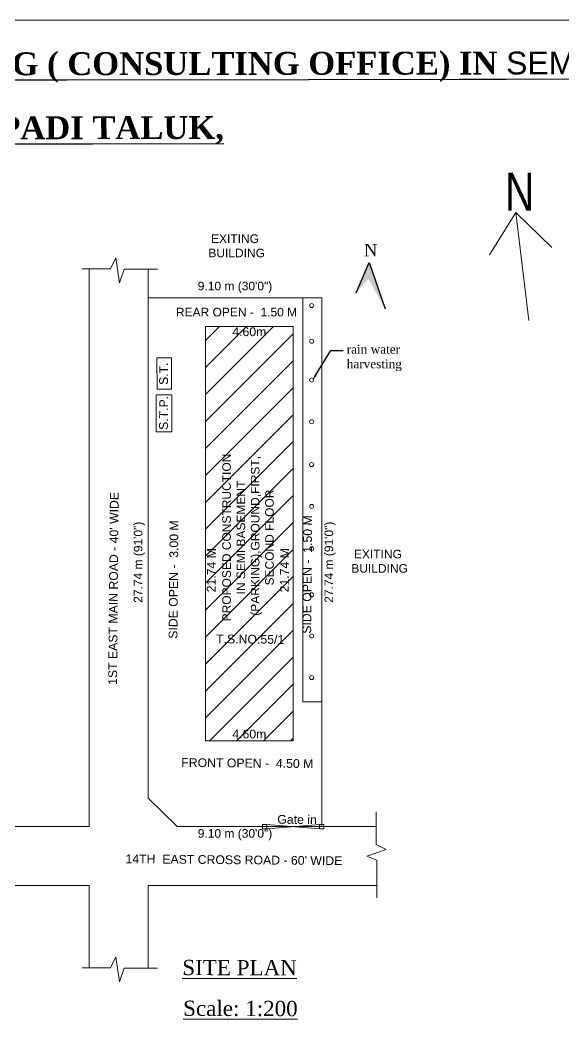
# Model space of a CAD drawing. Header units: metres. Extents: x -478 to 9074, y -2171 to 1762.
# Drawn here: x 9022.2 to 9036.45, y 78.96 to 105.47 of the extents above; entities that cross this region are included whole.
import ezdxf
from ezdxf import colors
from ezdxf.entities.mleader import LeaderData, LeaderLine
from ezdxf.math import Vec2, Vec3

# ---------------------------------------------------------------- set-up
doc = ezdxf.new("R2010")
doc.units = ezdxf.units.M
doc.header["$MEASUREMENT"] = 0
doc.layers.add('NORTH_DIRECTION', color=7, linetype='Continuous', lineweight=0)
doc.styles.add('S', font='swiss.ttf')
doc.styles.get("Standard").update_dxf_attribs({"font": 'times.ttf'})
doc.styles.add('USA TEXT', font='GOTHIC.TTF', dxfattribs={"width": 0.8})
doc.dimstyles.new('METRIC', dxfattribs={"dimtxt": 0.45, "dimasz": 0.25, "dimexe": 0.15, "dimexo": 0.15, "dimgap": 0.15, "dimtad": 1, "dimzin": 0, "dimdsep": 46, "dimtxsty": 'S', "dimcen": 0, "dimclrd": 1, "dimclre": 1, "dimclrt": 5, "dimadec": 0, "dimazin": 2, "dimtfac": 1, "dimtix": 1, "dimtofl": 0, "dimtmove": 1, "dimatfit": 0, "dimfxl": 0, "dimtolj": 1, "dimtzin": 0, "dimarcsym": 0})

# ---------------------------------------------------------------- blocks, each defined once
blk = doc.blocks.new('*D209')
at = {"layer": 'Defpoints', "color": 0}
for p in [(9027.057, 97.441), (9029.357, 97.441), (9029.357, 97.032)]:
    blk.add_point(p, dxfattribs=at)
at = {"color": 7, "lineweight": 20, "insert": (9028.207, 97.3), "char_height": 0.23, "attachment_point": 5, "style": 'S'}
blk.add_mtext('\\A1;4.60m', dxfattribs=at)
blk = doc.blocks.new('*D210')
at = {"layer": 'Defpoints', "color": 0}
for p in [(9027.057, 86.889), (9029.357, 86.889), (9029.357, 86.48)]:
    blk.add_point(p, dxfattribs=at)
at = {"color": 7, "lineweight": 20, "insert": (9028.207, 86.748), "char_height": 0.23, "attachment_point": 5, "style": 'S'}
blk.add_mtext('\\A1;4.60m', dxfattribs=at)

msp = doc.modelspace()

# ---------------------------------------------------------------- hatches: boundary and pattern name
at = {"lineweight": 20}
h = msp.add_hatch(color=256, dxfattribs=at)
h.dxf.hatch_style = 1
h.paths.add_polyline_path([(9031.33181, 98.68503), (9031.76872, 97.89954), (9031.34517, 99.12032), (9031.01121, 98.32274)])
h = msp.add_hatch(dxfattribs=at)
h.set_pattern_fill('ANSI31', color=256, scale=4)
h.set_pattern_definition([(45, (35.2915, 0), (-0.35355339, 0.35355339), [])])
h.paths.add_polyline_path([(9029.35708, 97.44123), (9027.05708, 97.44123), (9027.05708, 86.57123), (9029.35708, 86.57123)])
h.paths.add_polyline_path([(9027.71191, 97.05571), (9028.71537, 97.05571), (9028.71537, 97.55404), (9027.71191, 97.55404)], flags=9)
h.paths.add_polyline_path([(9027.71191, 86.50303), (9028.71537, 86.50303), (9028.71537, 87.00136), (9027.71191, 87.00136)], flags=9)
h.paths.add_polyline_path([(9027.45375, 90.42212), (9027.46501, 91.67973), (9026.96669, 91.68419), (9026.95543, 90.42658)], flags=9)
h.paths.add_polyline_path([(9027.32154, 89.01078), (9029.1962, 88.994), (9029.20067, 89.49231), (9027.326, 89.5091)], flags=24)
h.paths.add_polyline_path([(9029.37247, 90.42212), (9029.38373, 91.67973), (9028.88541, 91.68419), (9028.87416, 90.42658)], flags=9)
h.paths.add_polyline_path([(9028.98479, 89.72547), (9028.98479, 94.08226), (9027.35488, 94.08226), (9027.35488, 89.72547)], flags=24)

# ---------------------------------------------------------------- linework, layer by layer
for p, q in [((9024.56989, 98.94983), (9024.70836, 99.24405)), ((9024.70836, 99.24405), (9024.79984, 98.5812)), ((9023.82272, 98.94983), (9024.56989, 98.94983)), ((9024.00856, 98.19123), (9024.00856, 98.94983)), ((9024.79984, 98.5812), (9024.92944, 98.9431)), ((9024.92944, 98.9431), (9025.80235, 98.9431)), ((9025.55708, 98.19123), (9025.55708, 98.9431)), ((9024.00856, 84.32123), (9024.00856, 98.19123)), ((9030.10708, 98.19123), (9025.55708, 98.19123)), ((9025.55708, 85.07123), (9025.55708, 98.19123)), ((9029.60708, 98.19123), (9029.60708, 87.5982)), ((9030.10708, 84.32123), (9030.10708, 98.19123)), ((9029.35708, 97.44123), (9027.05708, 97.44123)), ((9027.05708, 86.57123), (9027.05708, 97.44123)), ((9028.52208, 97.44123), (9028.60708, 97.44123)), ((9029.35708, 86.57123), (9029.35708, 97.44123)), ((9029.60708, 87.5982), (9030.10708, 87.5982)), ((9027.05708, 86.57123), (9029.35708, 86.57123)), ((9026.30708, 84.32917), (9025.55708, 85.07123)), ((9031.53266, 84.71116), (9031.53266, 83.84933)), ((9021.25815, 84.32123), (9024.00856, 84.32123)), ((9026.30708, 84.32123), (9026.30708, 84.32917)), ((9026.30708, 84.32123), (9030.10708, 84.32123)), ((9028.66458, 84.37873), (9030.04958, 84.26373)), ((9030.04958, 84.37873), (9028.66458, 84.26373)), ((9029.35708, 84.32123), (9029.35708, 84.32917)), ((9030.10708, 84.32123), (9031.53266, 84.32123)), ((9031.53266, 83.84933), (9031.79453, 83.72086)), ((9031.79453, 83.72086), (9031.28842, 83.54442)), ((9031.28842, 83.54442), (9031.55443, 83.43855)), ((9031.55443, 83.43855), (9031.55443, 82.45603)), ((9021.27992, 82.77384), (9024.00856, 82.77384)), ((9024.00856, 82.77384), (9024.00856, 80.61484)), ((9025.55708, 82.77384), (9030.10708, 82.77384)), ((9025.55708, 82.77384), (9025.55708, 80.60811)), ((9030.10708, 82.77384), (9031.55443, 82.77384)), ((9024.56989, 80.61484), (9024.70836, 80.90906)), ((9024.70836, 80.90906), (9024.79984, 80.24621)), ((9023.82272, 80.61484), (9024.56989, 80.61484)), ((9024.79984, 80.24621), (9024.92944, 80.60811)), ((9024.92944, 80.60811), (9025.80235, 80.60811))]:
    msp.add_line(p, q, dxfattribs=at)
at = {"lineweight": -2}
for p, q in [((9031.01121, 98.32274), (9031.34517, 99.12032)), ((9031.34517, 99.12032), (9031.76872, 97.89954))]:
    msp.add_line(p, q, dxfattribs=at)
at = {"lineweight": 20}
for points in [[(8976.68046, 105.47402), (9052.57667, 105.47402), (9052.57667, 36.80279), (8976.68046, 36.80279)], [(9025.79071, 95.79776), (9025.78635, 96.61727), (9026.1624, 96.61727), (9026.16675, 95.79776)], [(9025.76684, 94.67612), (9025.76684, 95.64639), (9026.17959, 95.64639), (9026.17959, 94.67612)], [(9028.54958, 84.37873), (9028.66458, 84.37873), (9028.66458, 84.26373), (9028.54958, 84.26373)], [(9030.04958, 84.37873), (9030.16458, 84.37873), (9030.16458, 84.26373), (9030.04958, 84.26373)]]:
    msp.add_lwpolyline(points, close=True, dxfattribs=at)
for centre in [(9029.84181, 97.98957), (9029.84181, 97.05144), (9029.84181, 96.03642), (9029.84181, 94.94255), (9029.84181, 93.81808), (9029.84181, 92.7185), (9029.84181, 91.60831), (9029.84181, 90.40106), (9029.84181, 89.32285), (9029.84181, 88.2309)]:
    msp.add_circle(centre, 0.05277, dxfattribs=at)
at = {"layer": 'NORTH_DIRECTION', "color": 7}
for points in [[(9035.53917, 97.59436), (9035.53917, 97.59436), (9035.19477, 100.43159), (9034.50266, 99.3224)], [(9036.13984, 99.51273), (9036.13984, 99.51273), (9035.19477, 100.43159)]]:
    msp.add_lwpolyline(points, dxfattribs=at)

# ---------------------------------------------------------------- texts
for s, p in [('%%USITE PLAN', (9026.44874, 80.42629)), ('%%UScale: 1:200', (9026.47075, 79.35686))]:
    msp.add_text(s, height=0.4, rotation=359.823566).set_placement(p)
at = {"linetype": 'Continuous', "lineweight": -2, "insert": (8977.06027, 104.56182), "char_height": 0.6, "width": 76.6988608, "attachment_point": 1, "rotation": 0.088033, "line_spacing_factor": 1.68}
msp.add_mtext('\\A1;{\\fTimes New Roman|b1|i0|c0|p18;\\LPLAN SHOWING THE PROPOSED CONSTRUCTION OF RCC TERRACED ROOF COMMERCIAL BUILDING ( CONSULTING OFFICE) IN \\fSwis721 BT|b0|i0|c0|p34;SEMI BASEMENT \\fTimes New Roman|b1|i0|c0|p18;FLOOR (PARKING), \\PGROUND,FIRST & SECOND FLOOR AT T. S. NO.55/1, BLOCK NO : 05, KALINJUR ,GANDHI NAGAR, KATPADI TALUK, \\PVELLORE CITY MUNICIPAL CORPORATION.}', dxfattribs=at)
at = {"lineweight": 20, "char_height": 0.225, "attachment_point": 5, "style": 'S'}
for s, insert, width in [('\\A1;EXITING\\P BUILDING ', (9027.83208, 99.55474), 5.9899212), ('\\A1;9.10 m (30\'0")', (9027.83208, 98.46836), 5.9899212), ('\\A1;REAR OPEN -  1.50 M', (9027.8715, 97.8154), 5.9899212), ('\\A1;EXITING\\P BUILDING ', (9031.57895, 91.28023), 5.9899212), ('\\A1;9.10 m (30\'0")', (9027.83208, 84.10837), 7.8531604)]:
    msp.add_mtext(s, dxfattribs=dict(at, insert=insert, width=width))
at = {"insert": (9031.38911, 99.4417), "char_height": 0.32, "width": 60.6874995, "attachment_point": 5, "rotation": 359.962691}
msp.add_mtext('\\A1;N', dxfattribs=at)
at = {"lineweight": 20, "attachment_point": 5, "style": 'S'}
for s, insert, char_height, width, rotation in [('\\A1;S.T.', (9025.96166, 96.20009), 0.23, 8.3058722, 89.487108), ('\\A1;S.T.P.', (9025.96063, 95.17309), 0.23, 8.3058722, 89.487108), ('\\A1;PROPOSED CONSTRUCTION \\PIN SEMI BASEMENT\\P (PARKING),GROUND,FIRST,  \\PSECOND FLOOR ', (9028.17419, 91.90402), 0.225, 6.2533126, 90), ("\\A1;1ST EAST MAIN ROAD - 40' WIDE", (9024.64623, 90.56864), 0.23, 9.6073633, 89.487108), ('\\A1;27.74 m (91\'0")', (9025.32448, 91.25623), 0.225, 5.0180807, 90), ('\\A1;SIDE OPEN -  3.00 M', (9026.2214, 90.80195), 0.23, 8.3058722, 89.487108), ('\\A1;SIDE OPEN -  1.50 M', (9029.72771, 90.93381), 0.23, 8.3058722, 89.487108), ('\\A1;27.74 m (91\'0")', (9030.32592, 91.25623), 0.225, 6.2533126, 90), ('\\A1;21.74 M', (9027.21148, 91.04573), 0.23, 8.3058722, 89.487108), ('\\A1;21.74 M', (9029.1302, 91.04573), 0.23, 8.3058722, 89.487108), ('\\A1;T.S.NO:55/1', (9028.23012, 89.23574), 0.23, 8.3058722, 359.487108), ('\\A1;FRONT OPEN -  4.50 M', (9028.15445, 85.98536), 0.23, 8.3058722, 359.487108), ('\\A1;Gate in', (9029.45844, 84.50581), 0.23, 8.3058722, 359.487108), ("\\A1;14TH  EAST CROSS ROAD - 60' WIDE", (9027.8035, 83.44901), 0.23, 8.3058722, 359.487108)]:
    msp.add_mtext(s, dxfattribs=dict(at, insert=insert, char_height=char_height, width=width, rotation=rotation))
at = {"layer": 'NORTH_DIRECTION', "color": 7, "insert": (9034.91056, 101.47516), "char_height": 1, "width": 1.1850696, "attachment_point": 1, "style": 'USA TEXT'}
msp.add_mtext('N', dxfattribs=at)

# ---------------------------------------------------------------- dimensions: what is measured, and where the dimension line sits
at = {"lineweight": 20}
for base, p1, p2, picture, middle in [((9029.35708, 97.03222), (9027.05708, 97.44123), (9029.35708, 97.44123), '*D209', (9028.20708, 97.30043)), ((9029.35708, 86.47954), (9027.05708, 86.88855), (9029.35708, 86.88855), '*D210', (9028.20708, 86.74774))]:
    dim = msp.add_linear_dim(base=base, p1=p1, p2=p2, text='4.60m', dimstyle='METRIC', override={"dimtxt": 0.23, "dimpost": 'm', "dimse1": 1, "dimse2": 1, "dimsd1": 1, "dimsd2": 1, "dimclrd": 0, "dimclre": 0, "dimclrt": 7, "dimfxl": 3}, dxfattribs=at)
    dim.commit()
    dim.dimension.update_dxf_attribs({"geometry": picture, "text_midpoint": middle})

# ---------------------------------------------------------------- leaders
at = {"lineweight": -2}
ml = msp.add_multileader_mtext('Standard', dxfattribs=at)
ml.set_content('rain water \\Pharvesting ', color=256)
ml.set_leader_properties()
ml.build(insert=Vec2(0, 0))
ml.multileader.update_dxf_attribs({"text_right_attachment_type": 6, "dogleg_length": 0.36, "arrow_head_size": 0.18})
ctx = ml.context
ctx.base_point, ctx.char_height, ctx.arrow_head_size, ctx.landing_gap_size, ctx.plane_origin = Vec3(9030.67111, 96.80668), 0.23, 0.18, 0.09, Vec3(9029.85666, 96.01709)
ctx.right_attachment = 6
notes = []
notes.append((ctx, [(0, (1, 1, 0), (9030.34393, 96.80668), (1, 0), 0.32718, [(0, [(9029.85666, 96.01709)], 0, [])])]))
ctx.mtext.insert, ctx.mtext.width, ctx.mtext.flow_direction = Vec3(9030.76111, 96.95832), 4.7004734, 5
for ctx, leaders in notes:
    for number, flags, end, landing, length, lines in leaders:
        leader = LeaderData()
        leader.index, (leader.has_last_leader_line, leader.has_dogleg_vector, leader.attachment_direction) = number, flags
        leader.last_leader_point, leader.dogleg_vector, leader.dogleg_length = Vec3(end), Vec3(landing), length
        for number, points, colour, breaks in lines:
            line = LeaderLine()
            line.index, line.vertices, line.color, line.breaks = number, Vec3.list(points), colors.encode_raw_color(colour), breaks
            leader.lines.append(line)
        ctx.leaders.append(leader)

doc.saveas('drawing.dxf')
